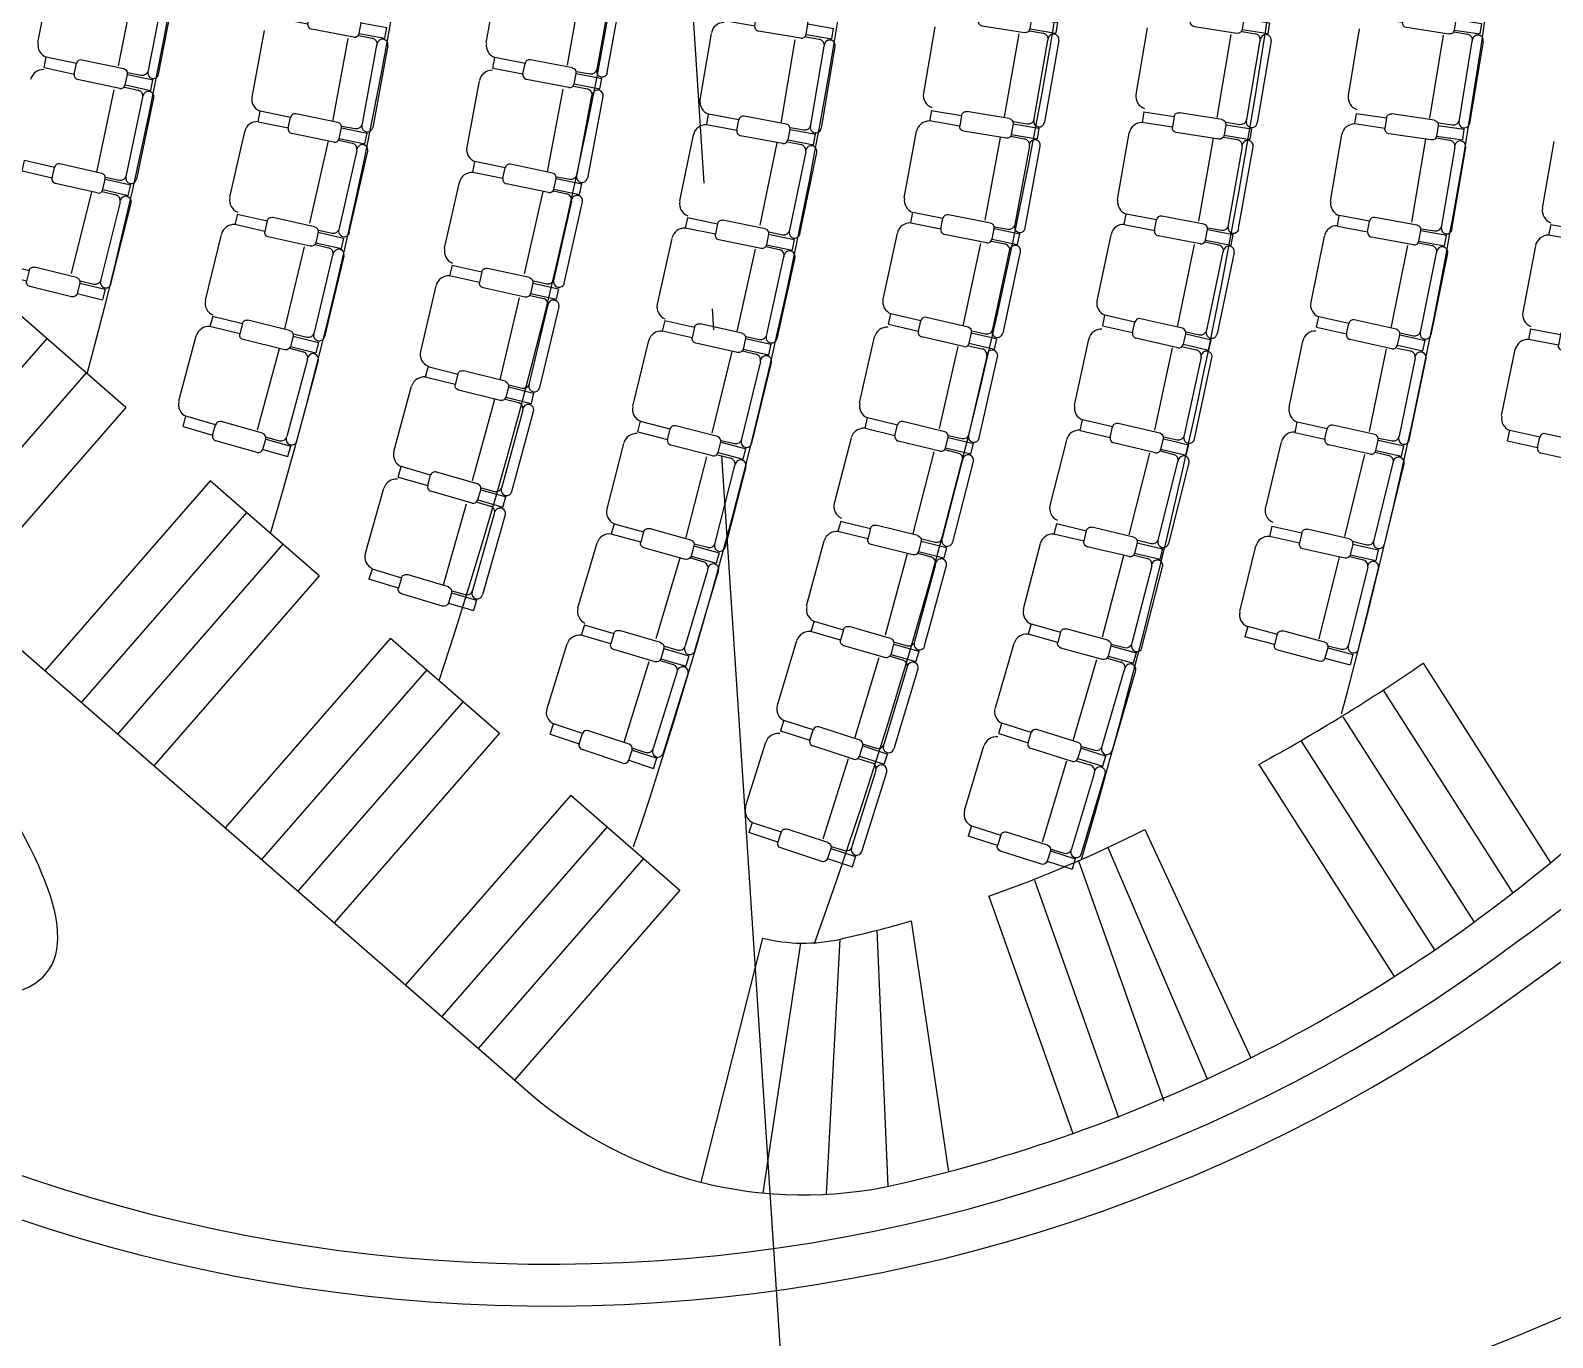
# Model space of a CAD drawing. Header units: millimetres. Extents: x 261 to 423, y 98 to 222.
# Drawn here: x 366.56 to 373.82, y 158.52 to 164.75 of the extents above; entities that cross this region are included whole.
import ezdxf

# ---------------------------------------------------------------- set-up
doc = ezdxf.new("R2010")
doc.units = ezdxf.units.MM
doc.linetypes.add('ACAD_ISO04W100', pattern=[30, 24, -3, 0, -3])
doc.linetypes.add('HIDDEN2', pattern=[0.1875, 0.125, -0.0625])
for name, color, linetype in [('Ejes', 1, 'ACAD_ISO04W100'), ('Escaleras', 4, 'Continuous'), ('MUEBLES', 8, 'Continuous'), ('Muro-Alto', 6, 'Continuous')]:
    doc.layers.add(name, color=color, linetype=linetype)

# ---------------------------------------------------------------- blocks, each defined once
blk = doc.blocks.new('brazo')
for p, q in [((343.0286, 185.848), (343.0277, 185.7968)), ((343.1529, 185.8458), (343.0286, 185.848)), ((343.1529, 185.8458), (343.1521, 185.7946)), ((343.1753, 185.8674), (343.3801, 185.8639)), ((343.4016, 185.8415), (343.4007, 185.7903)), ((343.5479, 185.839), (343.4016, 185.8415)), ((343.5474, 185.839), (343.5475, 185.7877)), ((343.1521, 185.7946), (343.0269, 185.7968)), ((343.1736, 185.7723), (343.3784, 185.7688)), ((343.4007, 185.7903), (343.5475, 185.7878))]:
    blk.add_line(p, q)
for centre, start, end in [((343.1749, 185.8455), 89.00984, 179.00984), ((343.3797, 185.8419), 359.00984, 89.00984), ((343.174, 185.7943), 179.00984, 269.00984), ((343.3788, 185.7907), 269.00984, 359.00984)]:
    blk.add_arc(centre, 0.0219, start, end)

msp = doc.modelspace()

# ---------------------------------------------------------------- linework, layer by layer
msp.add_lwpolyline([(380.0881, 181.8595), (376.9425, 178.2197, 2.112171), (377.1513, 159.6566), (380.2655, 156.095, -0.234719), (364.8112, 150.1681, -0.644366), (364.8539, 187.4846, -0.225992), (380.0881, 181.8595)], format="xyb", close=True)
at = {"color": 1}
for points in [[(373.7674, 177.3739, 0.3298), (364.3832, 177.4309, 0.242623), (360.1593, 168.8076, 0.242623), (364.3832, 160.1842, 0.3298), (373.7674, 160.2412)], [(373.7653, 177.1238, 0.335126), (364.5018, 177.2699, 0.242708), (360.3594, 168.8076, 0.242708), (364.5018, 160.3452, 0.329847), (373.6492, 160.4025)]]:
    msp.add_lwpolyline(points, format="xyb", dxfattribs=at)
at = {"linetype": 'HIDDEN2', "ltscale": 0.1}
msp.add_arc((369.442, 168.8526), 12.5, 21.87584, 337.48619, dxfattribs=at)
for radius in [11.7522, 11.7171, 11.6633, 11.5931, 11.5205, 11.3614, 11.1014]:
    msp.add_arc((369.4593, 168.8076), radius, 45.58274, 314.41726)
at = {"layer": 'Ejes', "ltscale": 0.2}
msp.add_line((369.4592, 168.8074), (370.2413, 156.8325), dxfattribs=at)
at = {"layer": 'Ejes', "ltscale": 0.25}
for centre, radius in [((366.5775, 168.8078), 27.2588), ((366.5828, 168.8056), 19.2588)]:
    msp.add_arc(centre, radius, 266.17724, 93.77465, dxfattribs=at)
at = {"layer": 'Escaleras'}
for p, q in [((363.6273, 164.3113), (368.9334, 159.6874)), ((367.0169, 162.9492), (366.4515, 163.4419)), ((366.6399, 163.2777), (365.8516, 162.373)), ((366.8284, 163.1135), (366.04, 162.2088)), ((367.0169, 162.9492), (366.2285, 162.0445)), ((367.4191, 162.5987), (366.6308, 161.694)), ((367.9393, 162.1454), (367.4191, 162.5987)), ((367.5925, 162.4476), (366.8042, 161.5429)), ((367.7659, 162.2965), (366.9776, 161.3918)), ((367.9393, 162.1454), (367.151, 161.2407)), ((368.2786, 161.8497), (367.4902, 160.945)), ((368.2786, 161.8497), (368.7988, 161.3964)), ((373.2011, 161.7295), (373.808, 160.7788)), ((368.452, 161.6986), (367.6636, 160.7939)), ((373.0099, 161.6015), (373.6276, 160.634)), ((368.6254, 161.5475), (367.837, 160.6428)), ((372.8186, 161.4738), (373.4432, 160.4953)), ((368.7988, 161.3964), (368.0104, 160.4917)), ((372.6196, 161.358), (373.257, 160.3597)), ((372.4174, 161.2473), (373.0631, 160.2359)), ((369.1381, 161.1008), (368.3497, 160.1961)), ((369.1381, 161.1008), (369.6583, 160.6475)), ((369.3115, 160.9497), (368.5231, 160.045)), ((371.8741, 160.9374), (372.3796, 159.8485)), ((371.6971, 160.8512), (372.1711, 159.7483)), ((369.4849, 160.7986), (368.6965, 159.8939)), ((371.5579, 160.7882), (371.9649, 159.6415)), ((369.6583, 160.6475), (368.8699, 159.7428)), ((371.3478, 160.6961), (371.7481, 159.5648)), ((371.131, 160.6194), (371.5312, 159.4881)), ((370.7598, 160.5009), (370.9377, 159.3055)), ((370.0518, 160.4195), (369.7585, 159.2559)), ((370.4202, 160.4141), (370.355, 159.1981)), ((370.6513, 159.2362), (370.5986, 160.4572)), ((370.0549, 159.2045), (370.2352, 160.3953))]:
    msp.add_line(p, q, dxfattribs=at)
for centre, radius, start, end in [((345.7561, 168.8014), 24.9792, 341.44944, 18.57372), ((346.5355, 168.9293), 23.15, 341.6669, 17.81378), ((345.6898, 168.8076), 22.9455, 343.64839, 16.32904), ((345.6149, 168.8076), 21.9703, 344.96736, 15.0129), ((346.5355, 168.9293), 25.25, 340.24073, 357.67758), ((342.9393, 169.2277), 29.8489, 343.5887, 357.4623), ((345.693, 168.8194), 28.092, 344.87256, 358.13698), ((368.1038, 169.1365), 8.9914, 298.66857, 304.53446), ((369.034, 166.5469), 7.4875, 282.77424, 311.36562), ((369.034, 166.5469), 6.2875, 289.48259, 296.85359), ((369.034, 166.5469), 6.2875, 282.77424, 285.93081), ((370.2474, 161.1952), 0.8, 255.85229, 282.77424), ((370.2474, 161.1952), 2, 228.93034, 282.77424)]:
    msp.add_arc(centre, radius, start, end, dxfattribs=at)
msp.add_spline([(364.3582, 160.4461), (366.5828, 160.2029), (364.7339, 163.2143)], degree=3, dxfattribs=at)
at = {"layer": 'MUEBLES'}
for p, q in [((366.5983, 164.689), (366.6608, 165.0048)), ((368.7351, 164.6864), (368.792, 165.0032)), ((366.9828, 164.5767), (367.0609, 164.9708)), ((367.1975, 164.9283), (367.1236, 164.5551)), ((367.1724, 164.538), (367.2493, 164.9265)), ((369.1215, 164.5809), (369.1926, 164.9764)), ((369.33, 164.9362), (369.2627, 164.5619)), ((369.3118, 164.5456), (369.3818, 164.9353)), ((367.6763, 164.7449), (367.6178, 164.4283)), ((368.0751, 164.7073), (368.0022, 164.3122)), ((368.1268, 164.721), (368.1915, 164.7087)), ((369.8069, 164.7319), (369.7536, 164.4145)), ((370.2063, 164.7008), (370.1397, 164.3046)), ((370.2577, 164.7153), (370.3226, 164.7041)), ((370.8737, 164.7633), (370.8188, 164.4462)), ((371.2729, 164.7302), (371.2044, 164.3343)), ((371.3244, 164.7445), (371.3892, 164.7329)), ((371.3472, 164.325), (371.412, 164.6998)), ((371.4637, 164.6983), (371.3962, 164.3081)), ((371.8852, 164.7582), (371.8318, 164.4409)), ((372.2846, 164.727), (372.2179, 164.3308)), ((372.336, 164.7415), (372.4009, 164.7302)), ((372.3607, 164.3221), (372.4238, 164.6972)), ((372.4755, 164.696), (372.4098, 164.3055)), ((372.8959, 164.7535), (372.8438, 164.4359)), ((373.2954, 164.7239), (373.2304, 164.3274)), ((373.3467, 164.7387), (373.4117, 164.7277)), ((373.3732, 164.3194), (373.4348, 164.6948)), ((373.4865, 164.6937), (373.4224, 164.303)), ((368.1449, 164.3013), (368.2139, 164.6754)), ((368.2656, 164.6733), (368.1937, 164.2839)), ((370.2825, 164.296), (370.3456, 164.6711)), ((370.3973, 164.6698), (370.3317, 164.2793)), ((369.165, 164.5499), (369.2299, 164.5386)), ((367.0115, 164.4752), (367.0759, 164.4613)), ((367.0258, 164.5449), (367.0904, 164.5325)), ((368.7017, 164.5054), (368.6419, 164.1892)), ((369.1521, 164.4796), (369.2167, 164.4671)), ((366.9596, 164.4627), (366.8771, 164.0695)), ((367.0195, 164.0552), (367.0976, 164.4275)), ((367.1492, 164.4241), (367.0679, 164.0366)), ((369.1004, 164.4662), (369.0258, 164.0714)), ((369.1684, 164.0599), (369.239, 164.4337)), ((369.2907, 164.4313), (369.2172, 164.0422)), ((367.5127, 163.9506), (367.5841, 164.2645)), ((368.046, 164.2898), (368.1108, 164.2778)), ((370.1839, 164.2829), (370.2488, 164.272)), ((370.7276, 163.9486), (370.7863, 164.2651)), ((371.2484, 164.3124), (371.3133, 164.3012)), ((371.7442, 163.9402), (371.8001, 164.2572)), ((372.262, 164.3091), (372.327, 164.2981)), ((373.2746, 164.3059), (373.3396, 164.2953)), ((367.8939, 163.8275), (367.983, 164.2193)), ((368.0321, 164.2225), (368.0964, 164.2079)), ((369.657, 163.9332), (369.7224, 164.2483)), ((370.0405, 163.8174), (370.1221, 164.2108)), ((370.1711, 164.215), (370.2356, 164.2016)), ((371.1134, 163.841), (371.1867, 164.236)), ((371.2357, 164.2412), (371.3004, 164.2292)), ((371.3239, 164.1951), (371.2545, 163.8211)), ((371.3035, 163.8046), (371.3757, 164.1939)), ((372.1309, 163.836), (372.2008, 164.2316)), ((372.2497, 164.2373), (372.3145, 164.2258)), ((372.3382, 164.1919), (372.2721, 163.8173)), ((372.3213, 163.8012), (372.3901, 164.1912)), ((372.7596, 163.9324), (372.8129, 164.2498)), ((373.1472, 163.8313), (373.2138, 164.2276)), ((373.2626, 164.2336), (373.3276, 164.2227)), ((373.3516, 164.189), (373.2885, 163.8138)), ((373.3378, 163.7981), (373.4035, 164.1887)), ((373.7689, 163.8989), (373.8254, 164.2157)), ((368.1184, 164.1729), (368.034, 163.802)), ((368.0823, 163.7835), (368.1702, 164.1696)), ((370.2583, 164.167), (370.181, 163.7946)), ((370.2297, 163.777), (370.3102, 164.1647)), ((366.9204, 164.0461), (366.9849, 164.0326)), ((369.0695, 164.0488), (369.1342, 164.0366)), ((366.7586, 163.5866), (366.8558, 163.9764)), ((366.9049, 163.9787), (366.9688, 163.9627)), ((368.5364, 163.7081), (368.6073, 164.022)), ((368.9178, 163.5856), (369.0063, 163.9775)), ((369.0554, 163.9808), (369.1196, 163.9663)), ((366.9902, 163.9273), (366.8982, 163.5582)), ((366.9461, 163.5387), (367.0419, 163.9229)), ((369.1417, 163.9313), (369.0579, 163.5603)), ((369.1063, 163.5419), (369.1935, 163.9281)), ((367.4711, 163.773), (367.396, 163.46)), ((367.9359, 163.7945), (368.0002, 163.7802)), ((369.6189, 163.7548), (369.5498, 163.4405)), ((370.0831, 163.7852), (370.1477, 163.7722)), ((370.6936, 163.7792), (370.6259, 163.4645)), ((371.1568, 163.8097), (371.2216, 163.798)), ((371.7118, 163.772), (371.646, 163.4569)), ((372.1746, 163.8051), (372.2395, 163.794)), ((372.7286, 163.7653), (372.6646, 163.4499)), ((373.1911, 163.8008), (373.2561, 163.7902)), ((367.8674, 163.7144), (367.7736, 163.3237)), ((367.9197, 163.7253), (367.9837, 163.7096)), ((370.0162, 163.7038), (369.9299, 163.3114)), ((370.0683, 163.7157), (370.1325, 163.7012)), ((371.0912, 163.7299), (371.0066, 163.3371)), ((371.1432, 163.742), (371.2075, 163.7279)), ((371.1489, 163.322), (371.229, 163.6939)), ((371.2806, 163.6903), (371.1972, 163.3031)), ((372.1096, 163.7251), (372.0275, 163.3318)), ((372.1616, 163.7376), (372.226, 163.7238)), ((372.1699, 163.3177), (372.2476, 163.69)), ((372.2992, 163.6867), (372.2183, 163.2991)), ((373.1267, 163.7208), (373.0468, 163.327)), ((373.1786, 163.7336), (373.2431, 163.7201)), ((373.1893, 163.3136), (373.2649, 163.6864)), ((373.3166, 163.6834), (373.2378, 163.2953)), ((373.7357, 163.7195), (373.6754, 163.4033)), ((367.9156, 163.3053), (368.0043, 163.6751)), ((368.0558, 163.6703), (367.9634, 163.2852)), ((370.0722, 163.2957), (370.1538, 163.6672)), ((370.2054, 163.6633), (370.1204, 163.2766)), ((366.8, 163.5527), (366.864, 163.5371)), ((368.9599, 163.5527), (369.0242, 163.5385)), ((368.495, 163.5287), (368.4213, 163.2154)), ((368.8916, 163.4719), (368.7996, 163.0808)), ((368.9438, 163.4831), (369.0079, 163.4676)), ((368.9415, 163.063), (369.0286, 163.4333)), ((369.0802, 163.4287), (368.9895, 163.0432)), ((371.0498, 163.3134), (371.1142, 163.2996)), ((367.269, 162.9798), (367.3528, 163.2905)), ((367.8162, 163.299), (367.8803, 163.2836)), ((369.4333, 162.9546), (369.5096, 163.2673)), ((369.973, 163.2875), (370.0373, 163.2734)), ((370.5146, 162.9711), (370.5861, 163.2849)), ((371.0341, 163.2428), (371.0984, 163.2282)), ((371.5389, 162.9601), (371.6072, 163.2746)), ((372.0708, 163.3085), (372.1353, 163.295)), ((372.5615, 162.95), (372.6268, 163.2652)), ((373.0903, 163.3039), (373.1548, 163.2908)), ((367.645, 162.8416), (367.7497, 163.2295)), ((367.8831, 163.1778), (367.784, 162.8105)), ((367.7989, 163.2308), (367.8624, 163.2137)), ((367.8315, 162.7901), (367.9347, 163.1725)), ((369.8126, 162.8256), (369.9078, 163.2159)), ((369.957, 163.2184), (370.0209, 163.2027)), ((370.8958, 162.8478), (370.985, 163.2396)), ((371.1204, 163.1931), (371.0359, 162.8223)), ((371.0842, 162.8038), (371.1721, 163.1898)), ((371.9213, 162.8408), (372.0065, 163.2335)), ((372.0556, 163.2372), (372.12, 163.2232)), ((372.1424, 163.1884), (372.0617, 162.8167)), ((372.1102, 162.7987), (372.1942, 163.1857)), ((372.9451, 162.8344), (373.0265, 163.2278)), ((373.0756, 163.232), (373.14, 163.2187)), ((373.1628, 163.1841), (373.0857, 162.8116)), ((373.1343, 162.7941), (373.2146, 163.1818)), ((373.5747, 162.9097), (373.6399, 163.2248)), ((370.0424, 163.1674), (369.9522, 162.7978)), ((370.0003, 162.7786), (370.0941, 163.1633)), ((368.2946, 162.7395), (368.3793, 163.05)), ((368.8423, 163.0563), (368.9064, 163.0412)), ((368.6702, 162.6003), (368.776, 162.9879)), ((368.8252, 162.989), (368.8887, 162.9716)), ((368.9092, 162.9357), (368.8091, 162.5688)), ((368.8566, 162.5482), (368.9608, 162.9302)), ((367.6857, 162.807), (367.7494, 162.7902)), ((370.9378, 162.8148), (371.0021, 162.8005)), ((371.9637, 162.8082), (372.0281, 162.7946)), ((369.389, 162.7776), (369.309, 162.4659)), ((369.8541, 162.7919), (369.9181, 162.7766)), ((370.4738, 162.8031), (370.3934, 162.4915)), ((370.869, 162.7377), (370.7686, 162.3487)), ((370.9215, 162.7478), (370.9852, 162.731)), ((371.5, 162.7933), (371.422, 162.481)), ((371.9481, 162.7414), (372.0119, 162.7251)), ((372.5243, 162.7842), (372.4485, 162.4714)), ((372.9728, 162.7355), (373.0367, 162.7197)), ((372.9878, 162.8022), (373.0523, 162.7892)), ((369.7843, 162.7128), (369.6845, 162.3236)), ((369.8261, 162.303), (369.9206, 162.6715)), ((369.8368, 162.723), (369.9005, 162.7063)), ((369.972, 162.6658), (369.8736, 162.2823)), ((370.9102, 162.3279), (371.0052, 162.6962)), ((371.0566, 162.6905), (370.9577, 162.307)), ((371.8957, 162.7309), (371.7983, 162.3411)), ((371.94, 162.3214), (372.0322, 162.6904)), ((372.0837, 162.6851), (371.9877, 162.3009)), ((372.9204, 162.7247), (372.8258, 162.3342)), ((372.9677, 162.3155), (373.0573, 162.6852)), ((373.1088, 162.6802), (373.0155, 162.2954)), ((368.2453, 162.5621), (368.1578, 162.2524)), ((368.7108, 162.5655), (368.7744, 162.5485)), ((368.639, 162.4878), (368.5297, 162.1011)), ((368.6708, 162.0771), (368.7742, 162.4432)), ((368.6917, 162.4966), (368.755, 162.4784)), ((368.8255, 162.4363), (368.7178, 162.0552)), ((369.1721, 161.9944), (369.2639, 162.3029)), ((369.7267, 162.2983), (369.7905, 162.282)), ((370.2621, 162.0029), (370.3463, 162.3136)), ((370.8108, 162.3233), (370.8745, 162.3069)), ((371.2956, 161.9887), (371.3761, 162.3004)), ((371.8406, 162.3161), (371.9045, 162.3001)), ((372.8684, 162.3094), (372.9324, 162.2939)), ((369.5444, 161.8467), (369.659, 162.2317)), ((369.7083, 162.2317), (369.7714, 162.213)), ((370.638, 161.8644), (370.7431, 162.2522)), ((370.7923, 162.2534), (370.8558, 162.2362)), ((371.6731, 161.8546), (371.7735, 162.2436)), ((371.8227, 162.2454), (371.8865, 162.229)), ((372.3267, 161.9757), (372.4037, 162.2882)), ((372.7056, 161.8458), (372.8018, 162.2358)), ((372.851, 162.2382), (372.9149, 162.2224)), ((369.7911, 162.1766), (369.6826, 161.812)), ((369.7296, 161.7904), (369.8425, 162.1699)), ((370.8764, 162.2003), (370.7769, 161.8331)), ((370.8244, 161.8127), (370.928, 162.1949)), ((371.9075, 162.1933), (371.8124, 161.825)), ((371.8601, 161.8051), (371.9591, 162.1886)), ((372.9363, 162.187), (372.8453, 161.8177)), ((372.8932, 161.7983), (372.988, 162.1828)), ((368.5713, 162.0748), (368.6347, 162.0569)), ((369.119, 161.8199), (369.0236, 161.5125)), ((369.5842, 161.811), (369.6474, 161.7925)), ((370.2145, 161.8368), (370.1215, 161.5287)), ((370.6786, 161.8297), (370.7423, 161.8128)), ((371.2502, 161.8235), (371.16, 161.5146)), ((371.7141, 161.8204), (371.778, 161.8043)), ((372.7471, 161.812), (372.8111, 161.7966)), ((369.5106, 161.7355), (369.3915, 161.3518)), ((369.5635, 161.743), (369.6263, 161.7231)), ((370.6068, 161.7554), (370.4907, 161.3708)), ((370.6596, 161.7633), (370.7226, 161.744)), ((371.6431, 161.7458), (371.5306, 161.3601)), ((371.6959, 161.7542), (371.759, 161.7354)), ((369.5319, 161.3241), (369.6447, 161.6874)), ((369.6957, 161.6792), (369.5783, 161.301)), ((370.6313, 161.3442), (370.7412, 161.7084)), ((370.7923, 161.7006), (370.6779, 161.3215)), ((371.6715, 161.3349), (371.778, 161.7)), ((371.8292, 161.6927), (371.7183, 161.3126)), ((369.4324, 161.3243), (369.4953, 161.3048)), ((369.9706, 161.0459), (370.0673, 161.3528)), ((370.5318, 161.3437), (370.5948, 161.3247)), ((371.0145, 161.0276), (371.1071, 161.3358)), ((371.572, 161.3334), (371.6352, 161.315)), ((370.3405, 160.8922), (370.4612, 161.2754)), ((370.5924, 161.2181), (370.4781, 160.8553)), ((370.5105, 161.2746), (370.5733, 161.2548)), ((370.5247, 160.8329), (370.6437, 161.2106)), ((371.3865, 160.8789), (371.5021, 161.2637)), ((371.5513, 161.2635), (371.6143, 161.2446)), ((371.6339, 161.2082), (371.5245, 160.8439)), ((371.5715, 160.8221), (371.6854, 161.2014)), ((370.3797, 160.8558), (370.4426, 160.8364)), ((371.4262, 160.8431), (371.4894, 160.8245))]:
    msp.add_line(p, q, dxfattribs=at)
for centre, radius, start, end in [((369.8685, 164.7221), 0.0616, 89.8302, 168.99928), ((368.186, 164.6799), 0.0293, 349.24095, 79.24095), ((368.2409, 164.678), 0.0262, 349.24095, 169.24095), ((370.3176, 164.6752), 0.0293, 350.1639, 80.1639), ((370.3725, 164.6741), 0.0262, 350.1639, 170.1639), ((371.3841, 164.7041), 0.0293, 349.8775, 79.8775), ((371.439, 164.7027), 0.0262, 349.8775, 169.8775), ((372.3959, 164.7014), 0.0293, 350.14342, 80.14342), ((372.4508, 164.7003), 0.0262, 350.14342, 170.14342), ((373.4068, 164.6988), 0.0293, 350.38983, 80.38983), ((373.4617, 164.6979), 0.0262, 350.38983, 170.38983), ((366.6594, 164.6764), 0.0616, 170.26085, 249.42993), ((368.7964, 164.6748), 0.0616, 171.27376, 250.44285), ((366.6229, 164.4977), 0.0616, 87.52481, 166.6939), ((367.096, 164.5612), 0.0293, 259.09623, 349.09623), ((367.1477, 164.5428), 0.0262, 169.09623, 349.09623), ((368.7631, 164.4944), 0.0616, 88.66431, 167.8334), ((369.2349, 164.5674), 0.0293, 260.10915, 350.10915), ((369.287, 164.5499), 0.0262, 170.10915, 350.10915), ((367.0698, 164.4327), 0.0293, 347.85852, 77.85852), ((367.1246, 164.4294), 0.0262, 347.85852, 167.85852), ((367.6786, 164.4184), 0.0616, 170.70617, 249.87526), ((369.2111, 164.4384), 0.0293, 348.99802, 78.99802), ((369.266, 164.4361), 0.0262, 348.99802, 168.99802), ((369.8145, 164.4056), 0.0616, 171.62912, 250.79821), ((370.8796, 164.4369), 0.0616, 171.34272, 250.51181), ((371.8926, 164.4319), 0.0616, 171.60864, 250.77773), ((372.9047, 164.4271), 0.0616, 171.85506, 251.02414), ((367.6438, 164.2496), 0.0616, 86.84488, 166.01396), ((368.1161, 164.3066), 0.0293, 259.54155, 349.54155), ((368.1679, 164.2886), 0.0262, 169.54155, 349.54155), ((369.7824, 164.2346), 0.0616, 87.94368, 167.11276), ((370.2537, 164.3008), 0.0293, 260.4645, 350.4645), ((370.3058, 164.2837), 0.0262, 170.4645, 350.4645), ((370.8466, 164.2526), 0.0616, 89.15445, 168.32353), ((371.3183, 164.33), 0.0293, 260.17811, 350.17811), ((371.3704, 164.3126), 0.0262, 170.17811, 350.17811), ((371.8605, 164.2453), 0.0616, 89.65844, 168.82752), ((372.3318, 164.327), 0.0293, 260.44402, 350.44402), ((372.384, 164.3098), 0.0262, 170.44402, 350.44402), ((372.8734, 164.2384), 0.0616, 90.12545, 169.29453), ((373.3444, 164.3242), 0.0293, 260.69044, 350.69044), ((373.3966, 164.3072), 0.0262, 170.69044, 350.69044), ((368.0899, 164.1794), 0.0293, 347.17858, 77.17858), ((368.1446, 164.1754), 0.0262, 347.17858, 167.17858), ((368.7026, 164.179), 0.0616, 170.46324, 249.63233), ((370.2297, 164.173), 0.0293, 348.27738, 78.27738), ((370.2845, 164.1701), 0.0262, 348.27738, 168.27738), ((371.2951, 164.2004), 0.0293, 349.48815, 79.48815), ((371.35, 164.1987), 0.0262, 349.48815, 169.48815), ((372.3094, 164.197), 0.0293, 349.99214, 79.99214), ((372.3643, 164.1958), 0.0262, 349.99214, 169.99214), ((373.3227, 164.1938), 0.0293, 350.45915, 80.45915), ((373.3776, 164.193), 0.0262, 350.45915, 170.45915), ((366.9909, 164.0612), 0.0293, 258.15912, 348.15912), ((367.0423, 164.042), 0.0262, 168.15912, 348.15912), ((368.667, 164.0073), 0.0616, 86.93885, 166.10794), ((369.1396, 164.0653), 0.0293, 259.29862, 349.29862), ((369.1914, 164.0471), 0.0262, 169.29862, 349.29862), ((366.9618, 163.9344), 0.0293, 346.00641, 76.00641), ((367.0164, 163.9293), 0.0262, 346.00641, 166.00641), ((367.5734, 163.9363), 0.0616, 168.64381, 247.81289), ((369.1132, 163.9378), 0.0293, 347.27256, 77.27256), ((369.1679, 163.9339), 0.0262, 347.27256, 167.27256), ((369.7179, 163.92), 0.0616, 169.7426, 248.91169), ((370.7888, 163.9367), 0.0616, 170.95337, 250.12246), ((371.8055, 163.9288), 0.0616, 171.45737, 250.62645), ((372.821, 163.9215), 0.0616, 171.92437, 251.09346), ((373.8302, 163.8874), 0.0616, 171.34048, 250.50957), ((370.7547, 163.7666), 0.0616, 87.21866, 166.38775), ((371.2268, 163.8268), 0.0293, 259.78875, 349.78875), ((371.7729, 163.7598), 0.0616, 87.57322, 166.74231), ((367.5319, 163.759), 0.0616, 85.86933, 165.03841), ((368.0065, 163.8088), 0.0293, 257.47919, 347.47919), ((368.0577, 163.7889), 0.0262, 167.47919, 347.47919), ((369.6799, 163.742), 0.0616, 86.96812, 166.13721), ((370.1535, 163.8009), 0.0293, 258.57798, 348.57798), ((370.205, 163.782), 0.0262, 168.57798, 348.57798), ((371.2787, 163.809), 0.0262, 169.78875, 349.78875), ((372.2444, 163.8228), 0.0293, 260.29275, 350.29275), ((372.2965, 163.8055), 0.0262, 170.29275, 350.29275), ((372.7898, 163.7535), 0.0616, 87.90177, 167.07086), ((373.2608, 163.8191), 0.0293, 260.75975, 350.75975), ((373.313, 163.8022), 0.0262, 170.75975, 350.75975), ((373.7971, 163.7083), 0.0616, 88.566, 167.73509), ((367.9767, 163.6812), 0.0293, 346.20303, 76.20303), ((368.0314, 163.6763), 0.0262, 346.20303, 166.20303), ((368.5971, 163.6938), 0.0616, 168.73778, 247.90686), ((370.1261, 163.6727), 0.0293, 347.30183, 77.30183), ((370.1809, 163.6689), 0.0262, 347.30183, 167.30183), ((371.2012, 163.6993), 0.0293, 347.55237, 77.55237), ((371.256, 163.6957), 0.0262, 347.55237, 167.55237), ((372.2198, 163.6952), 0.0293, 347.90692, 77.90692), ((372.2746, 163.692), 0.0262, 347.90692, 167.90692), ((373.2371, 163.6915), 0.0293, 348.23548, 78.23548), ((373.2919, 163.6886), 0.0262, 348.23548, 168.23548), ((366.8709, 163.5656), 0.0293, 256.30701, 346.30701), ((366.9216, 163.5447), 0.0262, 166.30701, 346.30701), ((368.5559, 163.515), 0.0616, 86.12833, 165.29741), ((369.0305, 163.5671), 0.0293, 257.57316, 347.57316), ((369.0817, 163.5473), 0.0262, 167.57316, 347.57316), ((367.4562, 163.4469), 0.0616, 167.66825, 246.83734), ((369.001, 163.4392), 0.0293, 346.46203, 76.46203), ((369.0557, 163.4346), 0.0262, 346.46203, 166.46203), ((370.6863, 163.4528), 0.0616, 169.01759, 248.18667), ((369.6101, 163.4285), 0.0616, 168.76705, 247.93613), ((371.7065, 163.4456), 0.0616, 169.37215, 248.54123), ((372.7252, 163.4389), 0.0616, 169.7007, 248.86978), ((373.7361, 163.393), 0.0616, 170.36493, 249.53401), ((367.4119, 163.2733), 0.0616, 84.56906, 163.73814), ((370.6458, 163.27), 0.0616, 86.82931, 165.99839), ((371.1203, 163.3282), 0.0293, 257.85297, 347.85297), ((371.1716, 163.3086), 0.0262, 167.85297, 347.85297), ((371.667, 163.2604), 0.0616, 87.42194, 166.59103), ((372.1412, 163.3236), 0.0293, 258.20753, 348.20753), ((373.1606, 163.3195), 0.0293, 258.53608, 348.53608), ((367.8871, 163.3121), 0.0293, 256.50363, 346.50363), ((367.9379, 163.2914), 0.0262, 166.50363, 346.50363), ((369.5691, 163.2515), 0.0616, 85.95348, 165.12257), ((370.0436, 163.3019), 0.0293, 257.60243, 347.60243), ((370.0948, 163.2822), 0.0262, 167.60243, 347.60243), ((372.1927, 163.3044), 0.0262, 168.20753, 348.20753), ((372.6868, 163.2515), 0.0616, 87.97109, 167.14017), ((373.2122, 163.3005), 0.0262, 168.53608, 348.53608), ((373.6999, 163.2111), 0.0616, 87.97225, 167.14133), ((367.8548, 163.1854), 0.0293, 344.90276, 74.90276), ((367.9094, 163.1793), 0.0262, 344.90276, 164.90276), ((368.4815, 163.2026), 0.0616, 167.92726, 247.09634), ((370.014, 163.1743), 0.0293, 346.28719, 76.28719), ((370.0687, 163.1695), 0.0262, 346.28719, 166.28719), ((371.0919, 163.1996), 0.0293, 347.16301, 77.16301), ((371.1466, 163.1957), 0.0262, 347.16301, 167.16301), ((372.1138, 163.1946), 0.0293, 347.75565, 77.75565), ((372.1686, 163.1912), 0.0262, 347.75565, 167.75565), ((373.1341, 163.19), 0.0293, 348.30479, 78.30479), ((373.1889, 163.1871), 0.0262, 348.30479, 168.30479), ((368.4383, 163.0326), 0.0616, 84.40287, 163.57195), ((368.9131, 163.0697), 0.0293, 256.76264, 346.76264), ((368.964, 163.0492), 0.0262, 166.76264, 346.76264), ((367.3291, 162.963), 0.0616, 166.36799, 245.53707), ((368.881, 162.9434), 0.0293, 344.73657, 74.73657), ((368.9355, 162.9371), 0.0262, 344.73657, 164.73657), ((369.4938, 162.9393), 0.0616, 167.75241, 246.92149), ((370.5753, 162.9567), 0.0616, 168.62824, 247.79732), ((371.5998, 162.9463), 0.0616, 169.22087, 248.38995), ((372.6225, 162.9368), 0.0616, 169.77002, 248.9391), ((373.6357, 162.8965), 0.0616, 169.77118, 248.94026), ((367.7569, 162.8184), 0.0293, 255.20337, 345.20337), ((369.4496, 162.7627), 0.0616, 84.97793, 164.14701), ((370.5343, 162.7881), 0.0616, 84.89353, 164.06261), ((371.0084, 162.8291), 0.0293, 257.46362, 347.46362), ((371.0596, 162.8092), 0.0262, 167.46362, 347.46362), ((371.5606, 162.7787), 0.0616, 85.33673, 164.50581), ((372.0342, 162.8232), 0.0293, 258.05625, 348.05625), ((372.0856, 162.8039), 0.0262, 168.05625, 348.05625), ((372.585, 162.77), 0.0616, 85.74742, 164.9165), ((373.0581, 162.8179), 0.0293, 258.6054, 348.6054), ((367.8072, 162.7966), 0.0262, 165.20337, 345.20337), ((368.3546, 162.7225), 0.0616, 166.2018, 245.37088), ((369.9249, 162.8051), 0.0293, 256.58779, 346.58779), ((369.9758, 162.7844), 0.0262, 166.58779, 346.58779), ((373.1097, 162.799), 0.0262, 168.6054, 348.6054), ((369.8931, 162.678), 0.0293, 345.31163, 75.31163), ((369.9477, 162.6722), 0.0262, 345.31163, 165.31163), ((370.9777, 162.7027), 0.0293, 345.22723, 75.22723), ((371.0323, 162.6969), 0.0262, 345.22723, 165.22723), ((372.0047, 162.6967), 0.0293, 345.67043, 75.67043), ((372.0593, 162.6913), 0.0262, 345.67043, 165.67043), ((373.0297, 162.6913), 0.0293, 346.08112, 76.08112), ((373.0843, 162.6863), 0.0262, 346.08112, 166.08112), ((368.3055, 162.5457), 0.0616, 83.59235, 162.76143), ((368.782, 162.5767), 0.0293, 255.03718, 345.03718), ((368.8322, 162.5547), 0.0262, 165.03718, 345.03718), ((368.7469, 162.4503), 0.0293, 343.92605, 73.92605), ((368.8013, 162.4432), 0.0262, 343.92605, 163.92605), ((369.369, 162.4518), 0.0616, 166.77686, 245.94594), ((370.4533, 162.4773), 0.0616, 166.69246, 245.86154), ((371.482, 162.4673), 0.0616, 167.13565, 246.30474), ((372.5086, 162.4581), 0.0616, 167.54634, 246.71543), ((369.3225, 162.2842), 0.0616, 83.09141, 162.26049), ((369.7978, 162.3103), 0.0293, 255.61224, 345.61224), ((370.4054, 162.2963), 0.0616, 84.50418, 163.67326), ((370.8818, 162.3352), 0.0293, 255.52784, 345.52784), ((370.9323, 162.3136), 0.0262, 165.52784, 345.52784), ((371.4353, 162.2838), 0.0616, 85.18545, 164.35453), ((371.9116, 162.3285), 0.0293, 255.97103, 345.97103), ((371.9623, 162.3073), 0.0262, 165.97103, 345.97103), ((372.4632, 162.2722), 0.0616, 85.81673, 164.98582), ((372.9393, 162.3224), 0.0293, 256.38172, 346.38172), ((372.9901, 162.3015), 0.0262, 166.38172, 346.38172), ((368.2174, 162.2369), 0.0616, 165.39127, 244.56036), ((369.8483, 162.2888), 0.0262, 165.61224, 345.61224), ((370.8482, 162.2079), 0.0293, 344.83788, 74.83788), ((370.9027, 162.2017), 0.0262, 344.83788, 164.83788), ((371.8792, 162.2006), 0.0293, 345.51915, 75.51915), ((369.763, 162.1849), 0.0293, 343.42511, 73.42511), ((369.8174, 162.1774), 0.0262, 343.42511, 163.42511), ((371.9338, 162.1951), 0.0262, 345.51915, 165.51915), ((372.9079, 162.194), 0.0293, 346.15044, 76.15044), ((372.9626, 162.1891), 0.0262, 346.15044, 166.15044), ((368.6426, 162.0851), 0.0293, 254.22665, 344.22665), ((368.6926, 162.0623), 0.0262, 164.22665, 344.22665), ((369.2317, 161.9761), 0.0616, 164.89034, 244.05942), ((370.3222, 161.9861), 0.0616, 166.3031, 245.47219), ((371.3558, 161.9726), 0.0616, 166.98438, 246.15346), ((372.3871, 161.9602), 0.0616, 167.61566, 246.78474), ((369.1788, 161.802), 0.0616, 82.11586, 161.28494), ((370.2744, 161.8193), 0.0616, 82.56839, 161.73748), ((371.3102, 161.8066), 0.0616, 83.10023, 162.26932), ((369.6556, 161.8206), 0.0293, 253.72572, 343.72572), ((369.7054, 161.7974), 0.0262, 163.72572, 343.72572), ((370.7498, 161.8411), 0.0293, 255.13848, 345.13848), ((370.8001, 161.8191), 0.0262, 165.13848, 345.13848), ((371.7851, 161.8326), 0.0293, 255.81976, 345.81976), ((371.8357, 161.8113), 0.0262, 165.81976, 345.81976), ((372.818, 161.825), 0.0293, 256.45104, 346.45104), ((372.8688, 161.8042), 0.0262, 166.45104, 346.45104), ((369.6175, 161.6952), 0.0293, 342.44956, 72.44956), ((370.714, 161.716), 0.0293, 342.9021, 72.9021), ((370.7683, 161.708), 0.0262, 342.9021, 162.9021), ((371.7507, 161.7074), 0.0293, 343.43393, 73.43393), ((371.8051, 161.6999), 0.0262, 343.43393, 163.43393), ((369.6718, 161.6867), 0.0262, 342.44956, 162.44956), ((369.0827, 161.4955), 0.0616, 163.91478, 243.08387), ((370.1808, 161.5121), 0.0616, 164.36732, 243.53641), ((371.2194, 161.4985), 0.0616, 164.89916, 244.06824), ((370.1256, 161.3332), 0.0616, 82.17904, 161.34813), ((371.1657, 161.3169), 0.0616, 82.94895, 162.11804), ((369.5039, 161.3328), 0.0293, 252.75016, 342.75016), ((369.5533, 161.3087), 0.0262, 162.75016, 342.75016), ((370.6033, 161.3527), 0.0293, 253.2027, 343.2027), ((370.6528, 161.3291), 0.0262, 163.2027, 343.2027), ((371.6434, 161.3431), 0.0293, 253.73454, 343.73454), ((371.6931, 161.3199), 0.0262, 163.73454, 343.73454), ((370.5645, 161.2269), 0.0293, 342.51274, 72.51274), ((370.6187, 161.2185), 0.0262, 342.51274, 162.51274), ((371.6059, 161.2166), 0.0293, 343.28266, 73.28266), ((371.6603, 161.2089), 0.0262, 343.28266, 163.28266), ((370.0299, 161.0266), 0.0616, 163.97797, 243.14705), ((371.0741, 161.0091), 0.0616, 164.74788, 243.91697), ((370.4513, 160.8643), 0.0293, 252.81335, 342.81335), ((370.5007, 160.8404), 0.0262, 162.81335, 342.81335), ((371.4976, 160.8525), 0.0293, 253.58326, 343.58326), ((371.5473, 160.8292), 0.0262, 163.58326, 343.58326)]:
    msp.add_arc(centre, radius, start, end, dxfattribs=at)
at = {"layer": 'Muro-Alto'}
for points in [[(373.6492, 160.4025, 0.073208), (375.8152, 162.4941, 0.073208)], [(373.7674, 160.2412, 0.072525), (375.9578, 162.3524, 0.072525)]]:
    msp.add_lwpolyline(points, format="xyb", dxfattribs=at)
for centre, radius, start, end in [((366.5775, 168.8078), 26.9594, 265.4348, 42.7726), ((366.5775, 168.8078), 26.8594, 270.69204, 42.77904), ((369.4593, 168.8076), 12, 63.82448, 337.23086), ((369.4593, 168.8076), 11.8, 45.5369, 314.4631), ((366.5828, 168.8056), 18.9088, 265.10234, 340.60301), ((366.5828, 168.8056), 19.7588, 269.86662, 340.8919), ((366.5828, 168.8056), 19.6088, 265.14072, 340.48112)]:
    msp.add_arc(centre, radius, start, end, dxfattribs=at)

# ---------------------------------------------------------------- block references
at = {"layer": 'MUEBLES'}
for p, rotation in [((737.5425, 290.5339), 170.3668048519767), ((737.5989, 296.4624), 171.2897552203594), ((739.4334, 281.0893), 168.9459250293217), ((739.4542, 287.6594), 169.9588425765342), ((739.5366, 283.7251), 169.3912511644986), ((739.7024, 289.6866), 170.3142015328724), ((741.1843, 274.4842), 168.0088180000403), ((741.0631, 281.908), 169.1483198006833), ((742.1286, 284.8467), 169.638450411072), ((742.0673, 288.1005), 170.1424445168031), ((742.0584, 291.107), 170.6094524606273), ((745.8984, 271.7502), 167.7026689733273), ((746.2412, 274.0627), 168.0572269655732), ((746.6195, 276.2019), 168.3857787059817), ((747.1464, 253.7993), 165.0530639943804), ((747.0056, 262.9256), 166.4374895469482), ((746.5147, 268.7018), 167.3133159658862), ((746.4253, 272.5742), 167.9059495696838), ((746.3801, 276.1521), 168.4550954486182), ((747.391, 276.1193), 168.4562562435347), ((748.4338, 252.4568), 164.8868737061839), ((752.4401, 235.9911), 162.5998623666293), ((752.9378, 239.0332), 163.0524000829845), ((753.2404, 242.5691), 163.5842370713509)]:
    msp.add_blockref('brazo', p, dxfattribs=dict(at, rotation=rotation))
at = {"layer": 'MUEBLES', "xscale": -1}
for p, rotation in [((677.12, -77.6583), 350.0278034184993), ((679.2533, -76.2394), 350.2937219126923), ((681.2976, -74.92), 350.5401357180156), ((675.377, -80.234), 349.638450411072), ((678.5296, -77.5531), 350.142444516803), ((681.5032, -75.0524), 350.6094524606272), ((657.5517, -97.7769), 346.3533323315565), ((664.6616, -92.1843), 347.4521280400577), ((675.8006, -83.8929), 349.0500091647445), ((651.1835, -103.6978), 345.2196041780541), ((659.7549, -96.7072), 346.6123353655173), ((651.4222, -104.7763), 345.0530639943803), ((659.9727, -97.8581), 346.4374895469482), ((673.1213, -87.5064), 348.4562562435347), ((651.6699, -105.8397), 344.8868737061839), ((646.3262, -113.0001), 343.5754160541189), ((654.1119, -106.0748), 344.9881815207253), ((658.3128, -102.695), 345.6694546225695), ((662.2427, -99.5297), 346.3007384366115), ((639.2242, -119.0721), 342.3508892710144), ((641.4553, -118.1586), 342.5998623666293), ((644.7537, -115.982), 343.0524000829845), ((648.3562, -113.435), 343.5842370713509), ((651.7467, -111.0535), 344.0770646819664), ((632.9583, -127.8464), 340.7272656378), ((637.1159, -124.9984), 341.3477421242192)]:
    msp.add_blockref('brazo', p, dxfattribs=dict(at, rotation=rotation))

doc.saveas('drawing.dxf')
